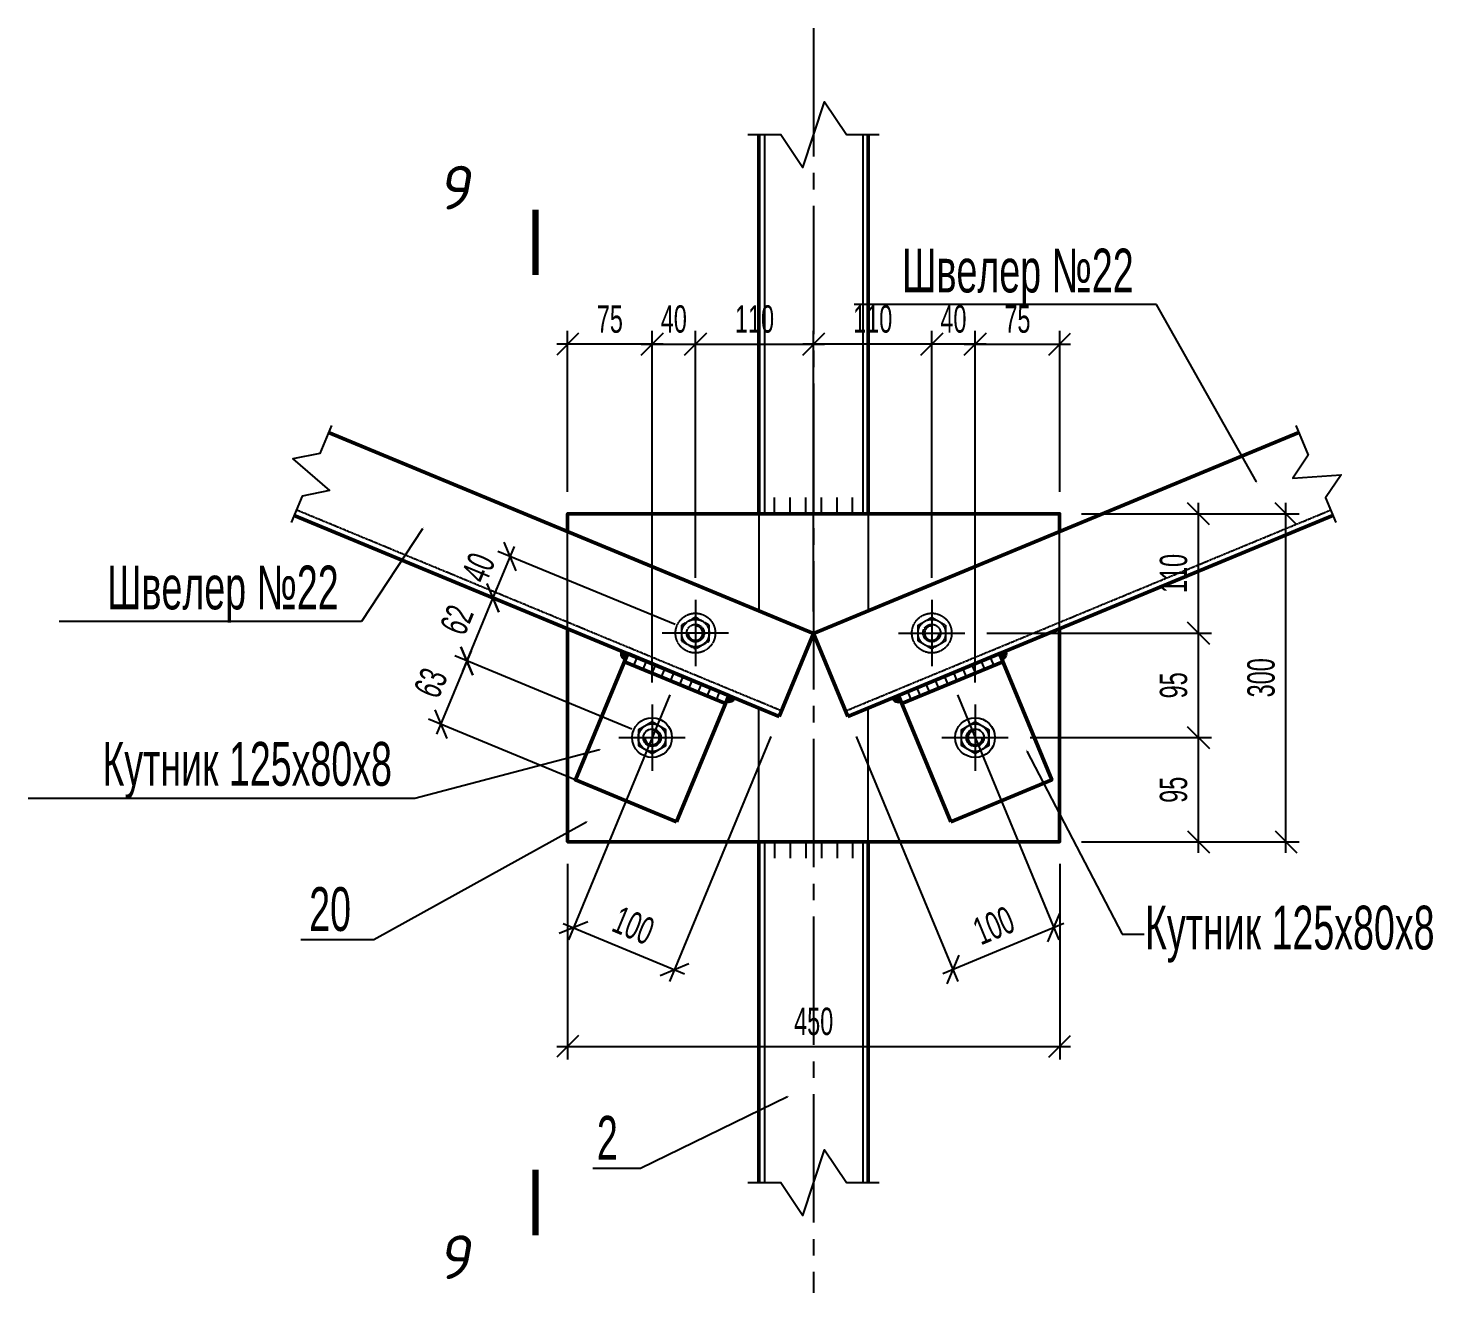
# Model space of a CAD drawing. Extents: x -483223 to 550073, y -164053 to -64662.
# Drawn here: x -201151 to -188304, y -120173 to -108605 of the extents above; entities that cross this region are included whole.
import ezdxf
from ezdxf import colors
from ezdxf.entities.mleader import LeaderData, LeaderLine
from ezdxf.enums import TextEntityAlignment as Align
from ezdxf.math import Vec2, Vec3

# ---------------------------------------------------------------- set-up
doc = ezdxf.new("R2010")
doc.units = 0
doc.header["$MEASUREMENT"] = 0
doc.linetypes.add('ACAD_ISO02W100', pattern=[15, 12, -3])
doc.linetypes.add('K5LT_AXLED', pattern=[16.25, 11.75, -1.5, 1.5, -1.5])
doc.layers.get('0').update_dxf_attribs({"color": 40, "linetype": 'CONTINUOUS'})
doc.layers.get('Defpoints').update_dxf_attribs({"linetype": 'CONTINUOUS'})
doc.layers.add('Размры', color=7, linetype='CONTINUOUS')
doc.styles.add('ГОСТ', font='isocpeur.ttf', dxfattribs={"oblique": 10})
doc.styles.add('РОЗМІР', font='ARIALN.TTF', dxfattribs={"width": 0.75})
doc.dimstyles.new('10 основний', dxfattribs={"dimscale": 100, "dimtxt": 2.5, "dimasz": 2, "dimexe": 1.2, "dimexo": 2, "dimgap": 1, "dimtad": 1, "dimdec": 0, "dimlfac": 0.1, "dimzin": 0, "dimdsep": 46, "dimtxsty": 'РОЗМІР', "dimblk": 'OBLIQUE', "dimcen": 0.7, "dimdle": 1, "dimadec": 0, "dimazin": 0, "dimtfac": 1, "dimtdec": 0, "dimtix": 1, "dimtofl": 0, "dimtmove": 1, "dimatfit": 3, "dimfxl": 0.18, "dimtolj": 1, "dimtzin": 0, "dimarcsym": 0})

# ---------------------------------------------------------------- blocks, each defined once
blk = doc.blocks.new('_OBLIQUE')
at = {"color": 0, "linetype": 'ByBlock'}
blk.add_line((-0.5, -0.5), (0.5, 0.5), dxfattribs=at)
blk = doc.blocks.new('*D495')
at = {"layer": 'Defpoints', "color": 0, "transparency": 16777216}
for p in [(-196217, -111495), (-196217, -113047), (-195444, -114791)]:
    blk.add_point(p, dxfattribs=at)
at = {"layer": 'Размры', "color": 0, "lineweight": -2, "transparency": 16777216}
for p, q in [((-196217, -112847), (-196217, -111375)), ((-195444, -114591), (-195444, -111375)), ((-195344, -111495), (-196317, -111495))]:
    blk.add_line(p, q, dxfattribs=at)
at = {"layer": 'Размры', "color": 0, "lineweight": -2, "transparency": 16777216, "xscale": 200, "yscale": 200, "zscale": 200, "rotation": 180}
blk.add_blockref('_OBLIQUE', (-196217, -111495), dxfattribs=at)
at = {"layer": 'Размры', "color": 0, "lineweight": -2, "transparency": 16777216, "xscale": 200, "yscale": 200, "zscale": 200}
blk.add_blockref('_OBLIQUE', (-195444, -111495), dxfattribs=at)
at = {"layer": 'Размры', "color": 0, "transparency": 16777216, "insert": (-195831, -111268), "char_height": 250, "attachment_point": 5, "style": 'РОЗМІР'}
blk.add_mtext('\\A1;75', dxfattribs=at)
blk = doc.blocks.new('*D496')
at = {"layer": 'Defpoints', "color": 0, "transparency": 16777216}
for p in [(-191717, -111495), (-191717, -113047), (-192491, -114791)]:
    blk.add_point(p, dxfattribs=at)
at = {"layer": 'Размры', "color": 0, "lineweight": -2, "transparency": 16777216}
for p, q in [((-192491, -114591), (-192491, -111375)), ((-191717, -112847), (-191717, -111375)), ((-192591, -111495), (-191617, -111495))]:
    blk.add_line(p, q, dxfattribs=at)
at = {"layer": 'Размры', "color": 0, "lineweight": -2, "transparency": 16777216, "xscale": 200, "yscale": 200, "zscale": 200, "rotation": 180}
blk.add_blockref('_OBLIQUE', (-192491, -111495), dxfattribs=at)
at = {"layer": 'Размры', "color": 0, "lineweight": -2, "transparency": 16777216, "xscale": 200, "yscale": 200, "zscale": 200}
blk.add_blockref('_OBLIQUE', (-191717, -111495), dxfattribs=at)
at = {"layer": 'Размры', "color": 0, "transparency": 16777216, "insert": (-192104, -111268), "char_height": 250, "attachment_point": 5, "style": 'РОЗМІР'}
blk.add_mtext('\\A1;75', dxfattribs=at)
blk = doc.blocks.new('*D543')
at = {"layer": 'Defpoints', "color": 0, "transparency": 16777216}
for p in [(-192187, -115094), (-190448, -115094), (-191717, -116047)]:
    blk.add_point(p, dxfattribs=at)
at = {"layer": 'Размры', "color": 0, "lineweight": -2, "transparency": 16777216}
for p, q in [((-191987, -115094), (-190328, -115094)), ((-190448, -116147), (-190448, -114994)), ((-191517, -116047), (-190328, -116047))]:
    blk.add_line(p, q, dxfattribs=at)
at = {"layer": 'Размры', "color": 0, "lineweight": -2, "transparency": 16777216, "xscale": 200, "yscale": 200, "zscale": 200}
for p, rotation in [((-190448, -115094), 90), ((-190448, -116047), 270)]:
    blk.add_blockref('_OBLIQUE', p, dxfattribs=dict(at, rotation=rotation))
at = {"layer": 'Размры', "color": 0, "transparency": 16777216, "insert": (-190675, -115571), "char_height": 250, "attachment_point": 5, "rotation": 90, "style": 'РОЗМІР'}
blk.add_mtext('\\A1;95', dxfattribs=at)
blk = doc.blocks.new('*D544')
at = {"layer": 'Defpoints', "color": 0, "transparency": 16777216}
for p in [(-192583, -114138), (-190448, -114138), (-192187, -115094)]:
    blk.add_point(p, dxfattribs=at)
at = {"layer": 'Размры', "color": 0, "lineweight": -2, "transparency": 16777216}
for p, q in [((-190448, -115194), (-190448, -114038)), ((-192383, -114138), (-190328, -114138)), ((-191987, -115094), (-190328, -115094))]:
    blk.add_line(p, q, dxfattribs=at)
at = {"layer": 'Размры', "color": 0, "lineweight": -2, "transparency": 16777216, "xscale": 200, "yscale": 200, "zscale": 200}
for p, rotation in [((-190448, -114138), 90), ((-190448, -115094), 270)]:
    blk.add_blockref('_OBLIQUE', p, dxfattribs=dict(at, rotation=rotation))
at = {"layer": 'Размры', "color": 0, "transparency": 16777216, "insert": (-190675, -114616), "char_height": 250, "attachment_point": 5, "rotation": 90, "style": 'РОЗМІР'}
blk.add_mtext('\\A1;95', dxfattribs=at)
blk = doc.blocks.new('*D545')
at = {"layer": 'Defpoints', "color": 0, "transparency": 16777216}
for p in [(-191717, -113047), (-190448, -113047), (-192583, -114138)]:
    blk.add_point(p, dxfattribs=at)
at = {"layer": 'Размры', "color": 0, "lineweight": -2, "transparency": 16777216}
for p, q in [((-191517, -113047), (-190328, -113047)), ((-190448, -114238), (-190448, -112947)), ((-192383, -114138), (-190328, -114138))]:
    blk.add_line(p, q, dxfattribs=at)
at = {"layer": 'Размры', "color": 0, "lineweight": -2, "transparency": 16777216, "xscale": 200, "yscale": 200, "zscale": 200}
for p, rotation in [((-190448, -113047), 90), ((-190448, -114138), 270)]:
    blk.add_blockref('_OBLIQUE', p, dxfattribs=dict(at, rotation=rotation))
at = {"layer": 'Размры', "color": 0, "transparency": 16777216, "insert": (-190675, -113593), "char_height": 250, "attachment_point": 5, "rotation": 90, "style": 'РОЗМІР'}
blk.add_mtext('\\A1;110', dxfattribs=at)
blk = doc.blocks.new('*D546')
at = {"layer": 'Defpoints', "color": 0, "transparency": 16777216}
for p in [(-195048, -111495), (-195048, -113834), (-195444, -114791)]:
    blk.add_point(p, dxfattribs=at)
at = {"layer": 'Размры', "color": 0, "lineweight": -2, "transparency": 16777216}
for p, q in [((-195444, -114591), (-195444, -111375)), ((-195048, -113634), (-195048, -111375)), ((-195544, -111495), (-194948, -111495))]:
    blk.add_line(p, q, dxfattribs=at)
at = {"layer": 'Размры', "color": 0, "lineweight": -2, "transparency": 16777216, "xscale": 200, "yscale": 200, "zscale": 200, "rotation": 180}
blk.add_blockref('_OBLIQUE', (-195444, -111495), dxfattribs=at)
at = {"layer": 'Размры', "color": 0, "lineweight": -2, "transparency": 16777216, "xscale": 200, "yscale": 200, "zscale": 200}
blk.add_blockref('_OBLIQUE', (-195048, -111495), dxfattribs=at)
at = {"layer": 'Размры', "color": 0, "transparency": 16777216, "insert": (-195246, -111267), "char_height": 250, "attachment_point": 5, "style": 'РОЗМІР'}
blk.add_mtext('\\A1;40', dxfattribs=at)
blk = doc.blocks.new('*D547')
at = {"layer": 'Defpoints', "color": 0, "transparency": 16777216}
for p in [(-193967, -111495), (-195048, -113834), (-193967, -114142)]:
    blk.add_point(p, dxfattribs=at)
at = {"layer": 'Размры', "color": 0, "lineweight": -2, "transparency": 16777216}
for p, q in [((-195048, -113634), (-195048, -111375)), ((-193967, -113942), (-193967, -111375)), ((-195148, -111495), (-193867, -111495))]:
    blk.add_line(p, q, dxfattribs=at)
at = {"layer": 'Размры', "color": 0, "lineweight": -2, "transparency": 16777216, "xscale": 200, "yscale": 200, "zscale": 200, "rotation": 180}
blk.add_blockref('_OBLIQUE', (-195048, -111495), dxfattribs=at)
at = {"layer": 'Размры', "color": 0, "lineweight": -2, "transparency": 16777216, "xscale": 200, "yscale": 200, "zscale": 200}
blk.add_blockref('_OBLIQUE', (-193967, -111495), dxfattribs=at)
at = {"layer": 'Размры', "color": 0, "transparency": 16777216, "insert": (-194508, -111267), "char_height": 250, "attachment_point": 5, "style": 'РОЗМІР'}
blk.add_mtext('\\A1;110', dxfattribs=at)
blk = doc.blocks.new('*D497')
at = {"layer": 'Defpoints', "color": 0, "transparency": 16777216}
for p in [(-192887, -111495), (-192887, -113834), (-192491, -114791)]:
    blk.add_point(p, dxfattribs=at)
at = {"layer": 'Размры', "color": 0, "lineweight": -2, "transparency": 16777216}
for p, q in [((-192887, -113634), (-192887, -111375)), ((-192491, -114591), (-192491, -111375)), ((-192391, -111495), (-192987, -111495))]:
    blk.add_line(p, q, dxfattribs=at)
at = {"layer": 'Размры', "color": 0, "lineweight": -2, "transparency": 16777216, "xscale": 200, "yscale": 200, "zscale": 200, "rotation": 180}
blk.add_blockref('_OBLIQUE', (-192887, -111495), dxfattribs=at)
at = {"layer": 'Размры', "color": 0, "lineweight": -2, "transparency": 16777216, "xscale": 200, "yscale": 200, "zscale": 200}
blk.add_blockref('_OBLIQUE', (-192491, -111495), dxfattribs=at)
at = {"layer": 'Размры', "color": 0, "transparency": 16777216, "insert": (-192689, -111267), "char_height": 250, "attachment_point": 5, "style": 'РОЗМІР'}
blk.add_mtext('\\A1;40', dxfattribs=at)
blk = doc.blocks.new('*D498')
at = {"layer": 'Defpoints', "color": 0, "transparency": 16777216}
for p in [(-193967, -111495), (-192887, -113834), (-193967, -114142)]:
    blk.add_point(p, dxfattribs=at)
at = {"layer": 'Размры', "color": 0, "lineweight": -2, "transparency": 16777216}
for p, q in [((-193967, -113942), (-193967, -111375)), ((-192887, -113634), (-192887, -111375)), ((-192787, -111495), (-194067, -111495))]:
    blk.add_line(p, q, dxfattribs=at)
at = {"layer": 'Размры', "color": 0, "lineweight": -2, "transparency": 16777216, "xscale": 200, "yscale": 200, "zscale": 200, "rotation": 180}
blk.add_blockref('_OBLIQUE', (-193967, -111495), dxfattribs=at)
at = {"layer": 'Размры', "color": 0, "lineweight": -2, "transparency": 16777216, "xscale": 200, "yscale": 200, "zscale": 200}
blk.add_blockref('_OBLIQUE', (-192887, -111495), dxfattribs=at)
at = {"layer": 'Размры', "color": 0, "transparency": 16777216, "insert": (-193427, -111267), "char_height": 250, "attachment_point": 5, "style": 'РОЗМІР'}
blk.add_mtext('\\A1;110', dxfattribs=at)
blk = doc.blocks.new('*D499')
at = {"layer": 'Defpoints', "color": 0, "transparency": 16777216}
for p in [(-195205, -114517), (-194281, -114900), (-195240, -117215)]:
    blk.add_point(p, dxfattribs=at)
at = {"layer": 'Размры', "color": 0, "lineweight": -2, "transparency": 16777216}
for p, q in [((-195282, -114702), (-196210, -116943)), ((-194358, -115084), (-195286, -117326)), ((-196257, -116794), (-195148, -117253))]:
    blk.add_line(p, q, dxfattribs=at)
at = {"layer": 'Размры', "color": 0, "lineweight": -2, "transparency": 16777216, "xscale": 200, "yscale": 200, "zscale": 200}
for p, rotation in [((-196164, -116832), 157.4999999999034), ((-195240, -117215), 337.4999999999034)]:
    blk.add_blockref('_OBLIQUE', p, dxfattribs=dict(at, rotation=rotation))
at = {"layer": 'Размры', "color": 0, "transparency": 16777216, "insert": (-195615, -116813), "char_height": 250, "attachment_point": 5, "rotation": 337.5, "style": 'РОЗМІР'}
blk.add_mtext('\\A1;100', dxfattribs=at)
blk = doc.blocks.new('*D548')
at = {"layer": 'Defpoints', "color": 0, "transparency": 16777216}
for p in [(-197377, -114970), (-195444, -115094), (-195684, -115672)]:
    blk.add_point(p, dxfattribs=at)
at = {"layer": 'Размры', "color": 0, "lineweight": -2, "transparency": 16777216}
for p, q in [((-197100, -114300), (-197415, -115063)), ((-195629, -115018), (-197249, -114347)), ((-195868, -115595), (-197488, -114924))]:
    blk.add_line(p, q, dxfattribs=at)
at = {"layer": 'Размры', "color": 0, "lineweight": -2, "transparency": 16777216, "xscale": 200, "yscale": 200, "zscale": 200}
for p, rotation in [((-197138, -114393), 67.49999999972398), ((-197377, -114970), 247.499999999724)]:
    blk.add_blockref('_OBLIQUE', p, dxfattribs=dict(at, rotation=rotation))
at = {"layer": 'Размры', "color": 0, "transparency": 16777216, "insert": (-197468, -114594), "char_height": 250, "attachment_point": 5, "rotation": 67.5, "style": 'РОЗМІР'}
blk.add_mtext('\\A1;63', dxfattribs=at)
blk = doc.blocks.new('*D500')
at = {"layer": 'Defpoints', "color": 0, "transparency": 16777216}
for p in [(-196899, -113815), (-195205, -114517), (-195444, -115094)]:
    blk.add_point(p, dxfattribs=at)
at = {"layer": 'Размры', "color": 0, "lineweight": -2, "transparency": 16777216}
for p, q in [((-197176, -114485), (-196861, -113723)), ((-195390, -114440), (-197010, -113769)), ((-195629, -115018), (-197249, -114347))]:
    blk.add_line(p, q, dxfattribs=at)
at = {"layer": 'Размры', "color": 0, "lineweight": -2, "transparency": 16777216, "xscale": 200, "yscale": 200, "zscale": 200}
for p, rotation in [((-196899, -113815), 67.50000000050771), ((-197138, -114393), 247.5000000005077)]:
    blk.add_blockref('_OBLIQUE', p, dxfattribs=dict(at, rotation=rotation))
at = {"layer": 'Размры', "color": 0, "transparency": 16777216, "insert": (-197229, -114017), "char_height": 250, "attachment_point": 5, "rotation": 67.5, "style": 'РОЗМІР'}
blk.add_mtext('\\A1;62', dxfattribs=at)
blk = doc.blocks.new('*D549')
at = {"layer": 'Defpoints', "color": 0, "transparency": 16777216}
for p in [(-196743, -113437), (-195048, -114137), (-195205, -114517)]:
    blk.add_point(p, dxfattribs=at)
at = {"layer": 'Размры', "color": 0, "lineweight": -2, "transparency": 16777216}
for p, q in [((-196938, -113909), (-196704, -113345)), ((-195233, -114061), (-196854, -113391)), ((-195390, -114441), (-197010, -113771))]:
    blk.add_line(p, q, dxfattribs=at)
at = {"layer": 'Размры', "color": 0, "lineweight": -2, "transparency": 16777216, "xscale": 200, "yscale": 200, "zscale": 200}
for p, rotation in [((-196743, -113437), 67.55629568140785), ((-196900, -113817), 247.5562956814078)]:
    blk.add_blockref('_OBLIQUE', p, dxfattribs=dict(at, rotation=rotation))
at = {"layer": 'Размры', "color": 0, "transparency": 16777216, "insert": (-197032, -113540), "char_height": 250, "attachment_point": 5, "rotation": 67.5563, "style": 'РОЗМІР'}
blk.add_mtext('\\A1;40', dxfattribs=at)
blk = doc.blocks.new('*D501')
at = {"layer": 'Defpoints', "color": 0, "transparency": 16777216}
for p in [(-192730, -114517), (-193654, -114900), (-192695, -117215)]:
    blk.add_point(p, dxfattribs=at)
at = {"layer": 'Размры', "color": 0, "lineweight": -2, "transparency": 16777216}
for p, q in [((-192653, -114702), (-191725, -116943)), ((-193577, -115084), (-192649, -117326)), ((-191678, -116794), (-192787, -117253))]:
    blk.add_line(p, q, dxfattribs=at)
at = {"layer": 'Размры', "color": 0, "lineweight": -2, "transparency": 16777216, "xscale": 200, "yscale": 200, "zscale": 200}
for p, rotation in [((-191771, -116832), 22.49999999989248), ((-192695, -117215), 202.4999999998924)]:
    blk.add_blockref('_OBLIQUE', p, dxfattribs=dict(at, rotation=rotation))
at = {"layer": 'Размры', "color": 0, "transparency": 16777216, "insert": (-192320, -116813), "char_height": 250, "attachment_point": 5, "rotation": 22.5, "style": 'РОЗМІР'}
blk.add_mtext('\\A1;100', dxfattribs=at)
blk = doc.blocks.new('*D550')
at = {"layer": 'Defpoints', "color": 0, "transparency": 16777216}
for p in [(-196217, -116047), (-191717, -116047), (-191717, -117918)]:
    blk.add_point(p, dxfattribs=at)
at = {"layer": 'Размры', "color": 0, "lineweight": -2, "transparency": 16777216}
for p, q in [((-196217, -116247), (-196217, -118038)), ((-191717, -116247), (-191717, -118038)), ((-196317, -117918), (-191617, -117918))]:
    blk.add_line(p, q, dxfattribs=at)
at = {"layer": 'Размры', "color": 0, "lineweight": -2, "transparency": 16777216, "xscale": 200, "yscale": 200, "zscale": 200, "rotation": 180}
blk.add_blockref('_OBLIQUE', (-196217, -117918), dxfattribs=at)
at = {"layer": 'Размры', "color": 0, "lineweight": -2, "transparency": 16777216, "xscale": 200, "yscale": 200, "zscale": 200}
blk.add_blockref('_OBLIQUE', (-191717, -117918), dxfattribs=at)
at = {"layer": 'Размры', "color": 0, "transparency": 16777216, "insert": (-193967, -117691), "char_height": 250, "attachment_point": 5, "style": 'РОЗМІР'}
blk.add_mtext('\\A1;450', dxfattribs=at)
blk = doc.blocks.new('*D502')
at = {"layer": 'Defpoints', "color": 0, "transparency": 16777216}
for p in [(-191717, -113047), (-189648, -113047), (-191717, -116047)]:
    blk.add_point(p, dxfattribs=at)
at = {"layer": 'Размры', "color": 0, "lineweight": -2, "transparency": 16777216}
for p, q in [((-191517, -113047), (-189528, -113047)), ((-189648, -116147), (-189648, -112947)), ((-191517, -116047), (-189528, -116047))]:
    blk.add_line(p, q, dxfattribs=at)
at = {"layer": 'Размры', "color": 0, "lineweight": -2, "transparency": 16777216, "xscale": 200, "yscale": 200, "zscale": 200}
for p, rotation in [((-189648, -113047), 90), ((-189648, -116047), 270)]:
    blk.add_blockref('_OBLIQUE', p, dxfattribs=dict(at, rotation=rotation))
at = {"layer": 'Размры', "color": 0, "transparency": 16777216, "insert": (-189875, -114547), "char_height": 250, "attachment_point": 5, "rotation": 90, "style": 'РОЗМІР'}
blk.add_mtext('\\A1;300', dxfattribs=at)

msp = doc.modelspace()

# ---------------------------------------------------------------- hatches: boundary and pattern name
h = msp.add_hatch(color=0)
edge = h.paths.add_edge_path()
edge.add_line((-195678.9952, -114321.2471), (-195723.9151, -114302.5032))
edge.add_arc((-195674.8593, -114328.9052), 55.7094, 151.71069589, 253.75347628)
edge.add_line((-195690.4452, -114382.3899), (-195672.3012, -114337.2244))
edge.add_line((-195672.3012, -114337.2244), (-195678.9952, -114321.2471))
h = msp.add_hatch(color=0)
edge = h.paths.add_edge_path()
edge.add_line((-192255.974, -114321.2471), (-192211.0541, -114302.5032))
edge.add_arc((-192260.1099, -114328.9052), 55.7094, -73.75347628, 28.28930411, ccw=False)
edge.add_line((-192244.5241, -114382.3899), (-192262.668, -114337.2244))
edge.add_line((-192262.668, -114337.2244), (-192255.974, -114321.2471))
h = msp.add_hatch(color=0)
edge = h.paths.add_edge_path()
edge.add_line((-194731.73, -114713.6171), (-194686.713, -114732.1264))
edge.add_arc((-194740.0697, -114716.1078), 55.7094, 241.24652372, 343.28930411, ccw=False)
edge.add_line((-194766.8682, -114764.948), (-194747.7611, -114720.1815))
edge.add_line((-194747.7611, -114720.1815), (-194731.73, -114713.6171))
h = msp.add_hatch(color=0)
edge = h.paths.add_edge_path()
edge.add_line((-193203.2392, -114713.6171), (-193248.2563, -114732.1264))
edge.add_arc((-193194.8996, -114716.1078), 55.7094, 196.71069589, 298.75347628)
edge.add_line((-193168.101, -114764.948), (-193187.2081, -114720.1815))
edge.add_line((-193187.2081, -114720.1815), (-193203.2392, -114713.6171))

# ---------------------------------------------------------------- linework, layer by layer
at = {"color": 0, "linetype": 'K5LT_AXLED', "ltscale": 100}
msp.add_line((-193967.4846, -108604.848), (-193967.4846, -120172.7203), dxfattribs=at)
at = {"color": 0, "lineweight": 50}
for p, q in [((-194467.4846, -109578.5237), (-194467.4846, -113046.9503)), ((-193467.4846, -109578.5237), (-193467.4846, -113046.9503)), ((-198403.1805, -112304.7308), (-193967.4846, -114142.0562)), ((-189531.7887, -112304.7308), (-193967.4846, -114142.0562)), ((-194281.285, -114899.6374), (-198716.9809, -113062.312)), ((-193653.6842, -114899.6374), (-189217.9883, -113062.312)), ((-193967.4846, -114142.0562), (-194281.285, -114899.6374)), ((-193967.4846, -114142.0562), (-193653.6842, -114899.6374)), ((-194467.4846, -116046.9503), (-194467.4846, -119163.8205)), ((-193467.4846, -116046.9503), (-193467.4846, -119163.8205))]:
    msp.add_line(p, q, dxfattribs=at)
at = {"color": 0, "linetype": 'ACAD_ISO02W100'}
for p, q in [((-194417.4846, -109578.5237), (-194417.4846, -113046.9503)), ((-193517.4846, -109578.5237), (-193517.4846, -113046.9503)), ((-194417.4846, -116046.9503), (-194417.4846, -119163.8205)), ((-193517.4846, -116046.9503), (-193517.4846, -119163.8205))]:
    msp.add_line(p, q, dxfattribs=at)
at = {"color": 0}
for p, q in [((-194467.4846, -113046.9503), (-194467.4846, -112896.9503)), ((-194324.6275, -113046.9503), (-194324.6275, -112896.9503)), ((-194181.7703, -113046.9503), (-194181.7703, -112896.9503)), ((-194038.9132, -113046.9503), (-194038.9132, -112896.9503)), ((-193896.056, -113046.9503), (-193896.056, -112896.9503)), ((-193753.1989, -113046.9503), (-193753.1989, -112896.9503)), ((-193610.3418, -113046.9503), (-193610.3418, -112896.9503)), ((-193467.4846, -113046.9503), (-193467.4846, -112896.9503)), ((-195048.2644, -113833.73), (-195048.2644, -114440.4863)), ((-192886.7049, -113834.7852), (-192886.7049, -114441.5415)), ((-195351.6425, -114137.1082), (-194744.8862, -114137.1082)), ((-193190.083, -114138.1634), (-192583.3267, -114138.1634)), ((-195667.1043, -114325.6122), (-195701.5458, -114408.7614)), ((-192267.8649, -114325.6122), (-192233.4234, -114408.7614)), ((-195583.1153, -114360.4016), (-195617.5568, -114443.5508)), ((-195499.1262, -114395.1911), (-195533.5677, -114478.3402)), ((-195415.1372, -114429.9805), (-195449.5787, -114513.1296)), ((-192519.832, -114429.9805), (-192485.3905, -114513.1296)), ((-192435.843, -114395.1911), (-192401.4015, -114478.3402)), ((-192351.854, -114360.4016), (-192317.4124, -114443.5508)), ((-195331.1481, -114464.7699), (-195365.5896, -114547.919)), ((-195247.1591, -114499.5593), (-195281.6006, -114582.7084)), ((-195163.17, -114534.3487), (-195197.6115, -114617.4978)), ((-195079.181, -114569.1381), (-195113.6225, -114652.2872)), ((-192855.7882, -114569.1381), (-192821.3467, -114652.2872)), ((-192771.7992, -114534.3487), (-192737.3577, -114617.4978)), ((-192687.8101, -114499.5593), (-192653.3686, -114582.7084)), ((-192603.8211, -114464.7699), (-192569.3796, -114547.919)), ((-194995.1919, -114603.9275), (-195029.6335, -114687.0766)), ((-194911.2029, -114638.7169), (-194945.6444, -114721.866)), ((-194827.2138, -114673.5063), (-194861.6554, -114756.6554)), ((-194743.2248, -114708.2957), (-194777.6663, -114791.4448)), ((-193191.7444, -114708.2957), (-193157.3029, -114791.4448)), ((-193107.7554, -114673.5063), (-193073.3139, -114756.6554)), ((-193023.7663, -114638.7169), (-192989.3248, -114721.866)), ((-192939.7773, -114603.9275), (-192905.3358, -114687.0766)), ((-195444.3417, -114791.0005), (-195444.3417, -115397.7568)), ((-192490.6275, -114791.0005), (-192490.6275, -115397.7568)), ((-195747.7199, -115094.3787), (-195140.9636, -115094.3787)), ((-192794.0057, -115094.3787), (-192187.2494, -115094.3787)), ((-194467.4846, -116046.9503), (-194467.4846, -116196.9503)), ((-194324.6275, -116046.9503), (-194324.6275, -116196.9503)), ((-194181.7703, -116046.9503), (-194181.7703, -116196.9503)), ((-194038.9132, -116046.9503), (-194038.9132, -116196.9503)), ((-193896.056, -116046.9503), (-193896.056, -116196.9503)), ((-193753.1989, -116046.9503), (-193753.1989, -116196.9503)), ((-193610.3418, -116046.9503), (-193610.3418, -116196.9503)), ((-193467.4846, -116046.9503), (-193467.4846, -116196.9503))]:
    msp.add_line(p, q, dxfattribs=at)
at = {"color": 0, "linetype": 'ACAD_ISO02W100', "ltscale": 0.3}
for p, q in [((-194467.4846, -113046.9503), (-194467.4846, -113934.9494)), ((-193467.4846, -113046.9503), (-193467.4846, -113934.9494)), ((-196217.4846, -114097.6373), (-196217.4846, -113210.0757)), ((-191717.4846, -114097.6373), (-191717.4846, -113210.0757)), ((-194467.4846, -116046.9503), (-194467.4846, -114822.511)), ((-193467.4846, -116046.9503), (-193467.4846, -114822.511))]:
    msp.add_line(p, q, dxfattribs=at)
at = {"color": 0}
for points in [[(-194567.4846, -109578.5237), (-194267.4846, -109578.5237), (-194067.4846, -109878.5237), (-193867.4846, -109278.5237), (-193667.4846, -109578.5237), (-193367.4846, -109578.5237)], [(-198376.3927, -112240.0592), (-198482.5749, -112496.4057), (-198730.1653, -112545.3854), (-198395.7116, -112835.4555), (-198643.3019, -112884.4351), (-198743.7688, -113126.9836)], [(-189558.5765, -112240.0592), (-189445.8021, -112512.3207), (-189586.2411, -112722.0274), (-189144.6361, -112690.6435), (-189285.0751, -112900.3501), (-189191.2004, -113126.9836)], [(-194567.4846, -119163.8205), (-194267.4846, -119163.8205), (-194067.4846, -119463.8205), (-193867.4846, -118863.8205), (-193667.4846, -119163.8205), (-193367.4846, -119163.8205)]]:
    msp.add_lwpolyline(points, dxfattribs=at)
for points, format in [([(-196511.1684, -110864.2126, 60, 60, 0), (-196511.1684, -110264.2126, 60, 60, 0), (-196511.1684, -110464.2126, 0, 80, 0), (-196911.1684, -110464.2126, 0, 0, 0), (-197511.1684, -110464.2126, 0, 0, 0)], "xyseb"), ([(-195678.9952, -114321.2471), (-195723.9151, -114302.5032, 0.477204685), (-195690.4452, -114382.3899), (-195672.3012, -114337.2244), (-195678.9952, -114321.2471, 0)], "xyb"), ([(-192255.974, -114321.2471), (-192211.0541, -114302.5032, -0.477204685), (-192244.5241, -114382.3899), (-192262.668, -114337.2244), (-192255.974, -114321.2471, 0)], "xyb"), ([(-194731.73, -114713.6171), (-194686.713, -114732.1264, -0.477204685), (-194766.8682, -114764.948), (-194747.7611, -114720.1815), (-194731.73, -114713.6171, 0)], "xyb"), ([(-193203.2392, -114713.6171), (-193248.2563, -114732.1264, 0.477204685), (-193168.101, -114764.948), (-193187.2081, -114720.1815), (-193203.2392, -114713.6171, 0)], "xyb"), ([(-196511.1684, -119045.8364, 60, 60, 0), (-196511.1684, -119645.8364, 60, 60, 0), (-196511.1684, -119445.8364, 0, 80, 0), (-196911.1684, -119445.8364, 0, 0, 0), (-197511.1684, -119445.8364, 0, 0, 0)], "xyseb")]:
    msp.add_lwpolyline(points, format=format, dxfattribs=at)
at = {"color": 0, "linetype": 'ACAD_ISO02W100'}
for points in [[(-194260.6201, -114849.7479), (-198696.316, -113012.4225)], [(-193674.3491, -114849.7479), (-189238.6532, -113012.4225)]]:
    msp.add_lwpolyline(points, dxfattribs=at)
at = {"color": 0, "lineweight": 50}
for points in [[(-191717.4846, -113210.0757), (-191717.4846, -113046.9503), (-196217.4846, -113046.9503), (-196217.4846, -113210.0757)], [(-196217.4846, -114097.6373), (-196217.4846, -116046.9503), (-191717.4846, -116046.9503), (-191717.4846, -114097.6373)], [(-194773.8395, -114782.206), (-195697.719, -114399.5226)], [(-193161.1298, -114782.206), (-192237.2502, -114399.5226)]]:
    msp.add_lwpolyline(points, dxfattribs=at)
at = {"color": 0, "linetype": 'ACAD_ISO02W100', "ltscale": 0.08}
for points in [[(-195048.2644, -113992.7088), (-195174.2317, -114065.4361), (-195174.2317, -114210.8906), (-195048.2644, -114283.6179), (-194922.297, -114210.8906), (-194922.297, -114065.4361)], [(-192886.7049, -113992.7088), (-192760.7375, -114065.4361), (-192760.7375, -114210.8906), (-192886.7049, -114283.6179), (-193012.6722, -114210.8906), (-193012.6722, -114065.4361)]]:
    msp.add_lwpolyline(points, close=True, dxfattribs=at)
at = {"color": 0, "lineweight": 50}
for points in [[(-195221.5791, -115863.1451), (-196145.4586, -115480.4617), (-195667.1043, -114325.6122), (-194743.2248, -114708.2957)], [(-192713.3901, -115863.1451), (-191789.5106, -115480.4617), (-192267.8649, -114325.6122), (-193191.7444, -114708.2957)]]:
    msp.add_lwpolyline(points, close=True, dxfattribs=at)
at = {"color": 0}
for points in [[(-195444.3417, -114948.9241), (-195570.309, -115021.6514), (-195570.309, -115167.1059), (-195444.3417, -115239.8332), (-195318.3744, -115167.1059), (-195318.3744, -115021.6514)], [(-192490.6275, -114948.9241), (-192364.6602, -115021.6514), (-192364.6602, -115167.1059), (-192490.6275, -115239.8332), (-192616.5949, -115167.1059), (-192616.5949, -115021.6514)]]:
    msp.add_lwpolyline(points, close=True, dxfattribs=at)
at = {"color": 0, "linetype": 'ACAD_ISO02W100', "ltscale": 0.08}
for centre, radius in [((-195048.2644, -114138.1634), 181.8182), ((-195048.2644, -114138.1634), 125.9673), ((-195048.2644, -114138.1634), 80), ((-192886.7049, -114138.1634), 181.8182), ((-192886.7049, -114138.1634), 125.9673), ((-192886.7049, -114138.1634), 80)]:
    msp.add_circle(centre, radius, dxfattribs=at)
at = {"color": 0}
for centre, radius in [((-195444.3417, -115094.3787), 181.8182), ((-195444.3417, -115094.3787), 125.9673), ((-192490.6275, -115094.3787), 181.8182), ((-192490.6275, -115094.3787), 125.9673), ((-195444.3417, -115094.3787), 80), ((-192490.6275, -115094.3787), 80)]:
    msp.add_circle(centre, radius, dxfattribs=at)
at = {"color": 0, "linetype": 'ACAD_ISO02W100', "ltscale": 0.08}
for centre, start, end in [((-195048.2644, -114138.1634), 180, 90), ((-192886.7049, -114138.1634), 90, 0)]:
    msp.add_arc(centre, 66.1505, start, end, dxfattribs=at)
at = {"color": 0}
for centre, start, end in [((-195444.3417, -115094.3787), 180, 90), ((-192490.6275, -115094.3787), 90, 0)]:
    msp.add_arc(centre, 66.1505, start, end, dxfattribs=at)

# ---------------------------------------------------------------- texts
at = {"color": 0, "style": 'ГОСТ', "oblique": 10}
msp.add_text('9', height=400, dxfattribs=at).set_placement((-197111.1684, -110264.2126), align=Align.RIGHT)
msp.add_text('9', height=400, dxfattribs=at).set_placement((-197111.1684, -119645.8364), align=Align.TOP_RIGHT)

# ---------------------------------------------------------------- dimensions: what is measured, and where the dimension line sits
at = {"layer": 'Размры', "color": 0}
for base, p1, p2, text, picture, middle in [((-196217.4846, -111494.7432), (-195444.3417, -114791.0005), (-196217.4846, -113046.9503), '75', '*D495', (-195830.9132, -111267.6116)), ((-193967.4846, -111494.7432), (-195048.2644, -113833.73), (-193967.4846, -114142.0562), '110', '*D547', (-194507.8745, -111267.1)), ((-191717.4846, -111494.7432), (-192490.6275, -114791.0005), (-191717.4846, -113046.9503), '75', '*D496', (-192104.0561, -111267.6116))]:
    dim = msp.add_linear_dim(base=base, p1=p1, p2=p2, text=text, dimstyle='10 основний', dxfattribs=at)
    dim.commit()
    dim.dimension.update_dxf_attribs({"geometry": picture, "text_midpoint": middle})
dim = msp.add_linear_dim(base=(-195048.2644, -111494.7432), p1=(-195444.3417, -114791.0005), p2=(-195048.2644, -113833.73), dimstyle='10 основний', dxfattribs=at)
dim.commit()
dim.dimension.update_dxf_attribs({"geometry": '*D546', "text_midpoint": (-195246.303, -111494.7432), "dimtype": 160})
for base, p1, p2, angle, text, picture, middle in [((-193967.4846, -111494.7432), (-192886.7049, -113833.73), (-193967.4846, -114142.0562), 180, '110', '*D498', (-193427.0947, -111267.1)), ((-190447.8138, -113046.9503), (-192583.3267, -114138.1634), (-191717.4846, -113046.9503), 90, '110', '*D545', (-190675.457, -113592.5568)), ((-190447.8138, -114138.1634), (-192187.2494, -115094.3787), (-192583.3267, -114138.1634), 90, '95', '*D544', (-190675.457, -114616.271))]:
    dim = msp.add_linear_dim(base=base, p1=p1, p2=p2, angle=angle, text=text, dimstyle='10 основний', dxfattribs=at)
    dim.commit()
    dim.dimension.update_dxf_attribs({"geometry": picture, "text_midpoint": middle})
dim = msp.add_linear_dim(base=(-192886.7049, -111494.7432), p1=(-192490.6275, -114791.0005), p2=(-192886.7049, -113833.73), angle=180, dimstyle='10 основний', dxfattribs=at)
dim.commit()
dim.dimension.update_dxf_attribs({"geometry": '*D497', "text_midpoint": (-192688.6662, -111494.7432), "dimtype": 160})
for base, p2, picture, middle in [((-189647.8138, -113046.9503), (-191717.4846, -113046.9503), '*D502', (-189875.457, -114546.9503)), ((-190447.8138, -115094.3787), (-192187.2494, -115094.3787), '*D543', (-190675.457, -115570.6645))]:
    dim = msp.add_linear_dim(base=base, p1=(-191717.4846, -116046.9503), p2=p2, angle=90, dimstyle='10 основний', dxfattribs=at)
    dim.commit()
    dim.dimension.update_dxf_attribs({"geometry": picture, "text_midpoint": middle})
dim = msp.add_linear_dim(base=(-196742.6568, -113437.2175), p1=(-195205.1646, -114516.954), p2=(-195048.2644, -114137.1082), angle=67.55629568, text='40', dimstyle='10 основний', dxfattribs=at)
dim.commit()
dim.dimension.update_dxf_attribs({"geometry": '*D549', "text_midpoint": (-196821.1069, -113627.1404), "dimtype": 161})
for p1, p2, distance, picture, middle in [((-195444.3417, -115094.3787), (-195205.1646, -114516.954), 1833.2528, '*D500', (-197228.7729, -114016.9955)), ((-195444.3417, -115094.3787), (-195683.5189, -115671.8034), -1833.2528, '*D548', (-197467.95, -114594.4202)), ((-195205.1646, -114516.954), (-194281.285, -114899.6374), -2506.0158, '*D499', (-195615.1202, -116813.2375)), ((-192729.8047, -114516.954), (-193653.6842, -114899.6374), 2506.0158, '*D501', (-192319.849, -116813.2375))]:
    dim = msp.add_aligned_dim(p1=p1, p2=p2, distance=distance, dimstyle='10 основний', dxfattribs=at)
    dim.commit()
    dim.dimension.update_dxf_attribs({"geometry": picture, "text_midpoint": middle})
dim = msp.add_linear_dim(base=(-191717.4846, -117918.1856), p1=(-196217.4846, -116046.9503), p2=(-191717.4846, -116046.9503), dimstyle='10 основний', dxfattribs=at)
dim.commit()
dim.dimension.update_dxf_attribs({"geometry": '*D550', "text_midpoint": (-193967.4846, -117690.5424)})

# ---------------------------------------------------------------- leaders
at = {"color": 0}
ml = msp.add_multileader_mtext('Standard', dxfattribs=at)
ml.set_content('Швелер №22', style='РОЗМІР')
ml.set_leader_properties()
ml.build(insert=Vec2(0, 0))
ml.multileader.update_dxf_attribs({"text_right_attachment_type": 6, "dogleg_length": 100, "arrow_head_size": 18})
ctx = ml.context
ctx.base_point, ctx.char_height, ctx.arrow_head_size, ctx.landing_gap_size, ctx.plane_origin = Vec3(-193122.5368, -110877.786), 400, 18, 9, Vec3(-189909.8125, -112769.0078)
ctx.right_attachment, ctx.text_align_type = 6, 2
notes = []
notes.append((ctx, [(0, (1, 1, 0), (-190831.7537, -111133.3112), (-1, 0), 200, [(0, [(-189909.8125, -112769.0078)], 0, [])])]))
ctx.mtext.insert, ctx.mtext.alignment, ctx.mtext.flow_direction = Vec3(-191040.7537, -110622.2608), 3, 5
ml = msp.add_multileader_mtext('Standard', dxfattribs=at)
ml.set_content('Швелер №22', style='РОЗМІР')
ml.set_leader_properties()
ml.build(insert=Vec2(0, 0))
ml.multileader.update_dxf_attribs({"text_right_attachment_type": 6, "dogleg_length": 100, "arrow_head_size": 18})
ctx = ml.context
ctx.base_point, ctx.char_height, ctx.arrow_head_size, ctx.landing_gap_size, ctx.plane_origin = Vec3(-200392.4574, -113776.5371), 400, 18, 9, Vec3(-197533.7951, -115665.4415)
ctx.right_attachment, ctx.text_align_type = 6, 2
notes.append((ctx, [(0, (1, 1, 0), (-198101.6744, -114032.0623), (-1, 0), 200, [(0, [(-197533.7951, -113170.4078)], 0, [])])]))
ctx.mtext.insert, ctx.mtext.alignment, ctx.mtext.flow_direction = Vec3(-198310.6744, -113521.0118), 3, 5
ml = msp.add_multileader_mtext('Standard', dxfattribs=at)
ml.set_content('Кутник 125х80х8', style='РОЗМІР')
ml.set_leader_properties()
ml.build(insert=Vec2(0, 0))
ml.multileader.update_dxf_attribs({"text_right_attachment_type": 6, "dogleg_length": 100, "arrow_head_size": 18})
ctx = ml.context
ctx.base_point, ctx.char_height, ctx.arrow_head_size, ctx.landing_gap_size, ctx.plane_origin = Vec3(-200437.3614, -115392.7711), 400, 18, 9, Vec3(-195908.0378, -115200.8781)
ctx.right_attachment, ctx.text_align_type = 6, 2
notes.append((ctx, [(0, (1, 1, 0), (-197614.5183, -115651.5706), (-1, 0), 200, [(0, [(-195908.0378, -115200.8781)], 0, [])])]))
ctx.mtext.insert, ctx.mtext.alignment, ctx.mtext.flow_direction = Vec3(-197823.5183, -115133.9717), 3, 5
ml = msp.add_multileader_mtext('Standard', dxfattribs=at)
ml.set_content('Кутник 125х80х8', style='РОЗМІР')
ml.set_leader_properties()
ml.build(insert=Vec2(0, 0))
ml.multileader.update_dxf_attribs({"text_right_attachment_type": 6, "dogleg_length": 100, "arrow_head_size": 18})
ctx = ml.context
ctx.base_point, ctx.char_height, ctx.arrow_head_size, ctx.landing_gap_size, ctx.plane_origin = Vec3(-190945.4111, -116890.5742), 400, 18, 9, Vec3(-192026.9314, -115200.8781)
ctx.right_attachment = 6
notes.append((ctx, [(1, (1, 1, 0), (-191145.4111, -116890.5742), (1, 0), 200, [(0, [(-192026.9314, -115200.8781)], 0, [])])]))
ctx.mtext.insert, ctx.mtext.flow_direction = Vec3(-190936.4111, -116631.7748), 5
ml = msp.add_multileader_mtext('Standard', dxfattribs=at)
ml.set_content('20', style='РОЗМІР')
ml.set_leader_properties()
ml.build(insert=Vec2(0, 0))
ml.multileader.update_dxf_attribs({"text_right_attachment_type": 6, "dogleg_length": 100, "arrow_head_size": 18})
ctx = ml.context
ctx.base_point, ctx.char_height, ctx.arrow_head_size, ctx.landing_gap_size, ctx.plane_origin = Vec3(-198562.589, -116665.5105), 400, 18, 9, Vec3(-196029.7422, -115858.0015)
ctx.right_attachment, ctx.text_align_type = 6, 2
notes.append((ctx, [(0, (1, 1, 0), (-197988.9273, -116942.0998), (-1, 0), 200, [(0, [(-196029.7422, -115858.0015)], 0, [])])]))
ctx.mtext.insert, ctx.mtext.alignment, ctx.mtext.flow_direction = Vec3(-198197.9273, -116462.0998), 3, 5
ml = msp.add_multileader_mtext('Standard', dxfattribs=at)
ml.set_content('2', style='РОЗМІР')
ml.set_leader_properties()
ml.build(insert=Vec2(0, 0))
ml.multileader.update_dxf_attribs({"text_right_attachment_type": 6, "dogleg_length": 100, "arrow_head_size": 18})
ctx = ml.context
ctx.base_point, ctx.char_height, ctx.arrow_head_size, ctx.landing_gap_size, ctx.plane_origin = Vec3(-195930.4251, -118754.4668), 400, 18, 9, Vec3(-194188.6206, -118372.7423)
ctx.right_attachment, ctx.text_align_type = 6, 2
notes.append((ctx, [(0, (1, 1, 0), (-195549.1236, -119034.4668), (-1, 0), 200, [(0, [(-194188.6206, -118372.7423)], 0, [])])]))
ctx.mtext.insert, ctx.mtext.alignment, ctx.mtext.flow_direction = Vec3(-195758.1236, -118554.4668), 3, 5
for ctx, leaders in notes:
    for number, flags, end, landing, length, lines in leaders:
        leader = LeaderData()
        leader.index, (leader.has_last_leader_line, leader.has_dogleg_vector, leader.attachment_direction) = number, flags
        leader.last_leader_point, leader.dogleg_vector, leader.dogleg_length = Vec3(end), Vec3(landing), length
        for number, points, colour, breaks in lines:
            line = LeaderLine()
            line.index, line.vertices, line.color, line.breaks = number, Vec3.list(points), colors.encode_raw_color(colour), breaks
            leader.lines.append(line)
        ctx.leaders.append(leader)

doc.saveas('drawing.dxf')
